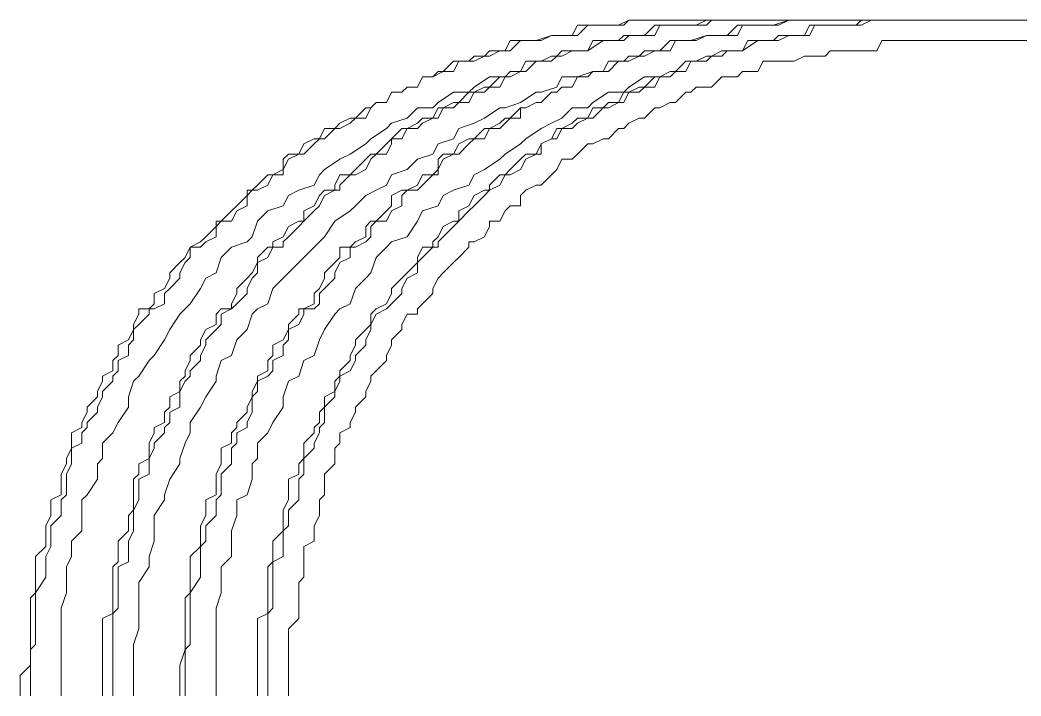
# Model space of a CAD drawing. Header units: millimetres. Extents: x 37084 to 180780, y -153145 to -16322.
# Drawn here: x 69857.9 to 70261.4, y -115746.8 to -115474.3 of the extents above; entities that cross this region are included whole.
import ezdxf

# ---------------------------------------------------------------- set-up
doc = ezdxf.new("R2010")
doc.units = ezdxf.units.MM
doc.header["$MEASUREMENT"] = 0
doc.linetypes.add('CONTINU', pattern=[0])
doc.layers.add('00', color=5, linetype='Continuous', lineweight=9)

# ---------------------------------------------------------------- blocks, each defined once
blk = doc.blocks.new('MBA')
at = {"color": 0, "linetype": 'ByBlock', "lineweight": 9}
for points in [[(1952495.93, 286414.17), (1952489.69, 286414.17), (1952487.61, 286414.17), (1952483.45, 286414.17), (1952481.37, 286414.17), (1952477.21, 286414.17), (1952475.13, 286414.17), (1952470.97, 286414.17), (1952468.89, 286414.17), (1952464.73, 286414.17), (1952460.57, 286412.09), (1952456.41, 286412.09), (1952454.33, 286412.09), (1952450.17, 286412.09), (1952448.09, 286412.09), (1952443.92, 286412.09), (1952441.84, 286407.93), (1952437.68, 286407.93), (1952435.6, 286407.93), (1952433.52, 286407.93), (1952427.28, 286405.85), (1952423.12, 286405.85), (1952421.04, 286405.85), (1952416.88, 286405.85), (1952414.8, 286401.69), (1952412.72, 286401.69), (1952408.56, 286401.69), (1952406.48, 286399.61), (1952402.32, 286399.61), (1952400.24, 286397.53), (1952396.08, 286397.53), (1952394, 286397.53), (1952389.84, 286393.37), (1952387.76, 286393.37), (1952385.68, 286391.29), (1952381.52, 286391.29), (1952379.44, 286387.13), (1952375.28, 286387.13), (1952373.2, 286385.05), (1952369.04, 286385.05), (1952366.96, 286380.89), (1952362.8, 286380.89), (1952360.72, 286378.81), (1952358.64, 286378.81), (1952354.48, 286374.65), (1952352.4, 286374.65), (1952348.24, 286372.57), (1952346.16, 286370.49), (1952342, 286370.49), (1952339.92, 286366.33), (1952337.84, 286366.33), (1952333.68, 286364.25), (1952331.6, 286360.09), (1952327.44, 286360.09), (1952325.36, 286358.01), (1952325.36, 286353.85), (1952321.2, 286351.77), (1952319.12, 286351.77), (1952314.95, 286347.61), (1952312.87, 286345.53), (1952310.79, 286345.53), (1952310.79, 286343.45), (1952306.63, 286339.29), (1952304.55, 286337.21), (1952300.39, 286333.04), (1952298.31, 286333.04), (1952298.31, 286330.96), (1952294.15, 286326.8), (1952292.07, 286324.72), (1952287.91, 286322.64), (1952285.83, 286318.48), (1952283.75, 286316.4), (1952279.59, 286312.24), (1952279.59, 286310.16), (1952277.51, 286306), (1952273.35, 286303.92), (1952273.35, 286299.76), (1952271.27, 286297.68), (1952267.11, 286297.68), (1952267.11, 286295.6), (1952265.03, 286291.44), (1952265.03, 286289.36), (1952262.95, 286285.2), (1952258.79, 286283.12), (1952258.79, 286278.96), (1952256.71, 286276.88), (1952256.71, 286272.72), (1952252.55, 286270.64), (1952252.55, 286268.56), (1952250.47, 286264.4), (1952250.47, 286262.32), (1952246.31, 286258.16), (1952246.31, 286256.08), (1952244.23, 286251.92), (1952244.23, 286249.84), (1952240.07, 286247.76), (1952240.07, 286243.6), (1952240.07, 286241.52), (1952237.99, 286237.36), (1952237.99, 286235.28), (1952235.91, 286231.12), (1952235.91, 286229.04), (1952235.91, 286222.8), (1952231.75, 286220.72), (1952231.75, 286216.56), (1952231.75, 286214.48), (1952229.67, 286210.32), (1952229.67, 286208.24), (1952229.67, 286204.07), (1952229.67, 286201.99), (1952225.51, 286197.83), (1952225.51, 286195.75), (1952225.51, 286193.67), (1952225.51, 286189.51), (1952225.51, 286183.27), (1952223.43, 286181.19), (1952223.43, 286177.03), (1952223.43, 286174.95), (1952223.43, 286172.87), (1952223.43, 286168.71), (1952223.43, 286166.63), (1952223.43, 286162.47), (1952223.43, 286160.39), (1952223.43, 286154.15), (1952219.27, 286149.99), (1952219.27, 286147.91), (1952219.27, 286145.83), (1952219.27, 286141.67)], [(1952495.93, 286414.17), (1952491.77, 286414.17), (1952489.69, 286414.17), (1952487.61, 286414.17), (1952483.45, 286414.17), (1952481.37, 286414.17), (1952477.21, 286414.17), (1952475.13, 286414.17), (1952470.97, 286414.17), (1952464.73, 286414.17), (1952462.65, 286412.09), (1952460.57, 286412.09), (1952456.41, 286412.09), (1952454.33, 286412.09), (1952450.17, 286412.09), (1952448.09, 286412.09), (1952443.92, 286407.93), (1952441.84, 286407.93), (1952435.6, 286407.93), (1952433.52, 286407.93), (1952429.36, 286405.85), (1952427.28, 286405.85), (1952423.12, 286405.85), (1952421.04, 286405.85), (1952416.88, 286401.69), (1952414.8, 286401.69), (1952412.72, 286401.69), (1952408.56, 286399.61), (1952406.48, 286399.61), (1952402.32, 286397.53), (1952400.24, 286397.53), (1952396.08, 286397.53), (1952394, 286393.37), (1952389.84, 286393.37), (1952385.68, 286391.29), (1952381.52, 286391.29), (1952379.44, 286387.13), (1952375.28, 286387.13), (1952373.2, 286385.05), (1952369.04, 286385.05), (1952366.96, 286380.89), (1952362.8, 286380.89), (1952360.72, 286378.81), (1952358.64, 286374.65), (1952354.48, 286374.65), (1952352.4, 286372.57), (1952348.24, 286370.49), (1952346.16, 286370.49), (1952342, 286366.33), (1952339.92, 286366.33), (1952337.84, 286364.25), (1952333.68, 286360.09), (1952331.6, 286360.09), (1952327.44, 286358.01), (1952325.36, 286353.85), (1952325.36, 286351.77), (1952321.2, 286351.77), (1952319.12, 286347.61), (1952314.95, 286345.53), (1952312.87, 286345.53), (1952310.79, 286343.45), (1952310.79, 286339.29), (1952306.63, 286337.21), (1952304.55, 286333.04), (1952300.39, 286333.04), (1952298.31, 286330.96), (1952298.31, 286326.8), (1952294.15, 286324.72), (1952292.07, 286322.64), (1952287.91, 286322.64), (1952287.91, 286318.48), (1952285.83, 286316.4), (1952283.75, 286312.24), (1952283.75, 286310.16), (1952279.59, 286306), (1952277.51, 286303.92), (1952277.51, 286299.76), (1952273.35, 286297.68), (1952271.27, 286297.68), (1952271.27, 286295.6), (1952267.11, 286291.44), (1952265.03, 286289.36), (1952265.03, 286285.2), (1952262.95, 286283.12), (1952262.95, 286278.96), (1952258.79, 286276.88), (1952258.79, 286272.72), (1952256.71, 286270.64), (1952256.71, 286268.56), (1952252.55, 286264.4), (1952252.55, 286262.32), (1952250.47, 286258.16), (1952250.47, 286256.08), (1952246.31, 286251.92), (1952246.31, 286249.84), (1952244.23, 286247.76), (1952244.23, 286243.6), (1952240.07, 286241.52), (1952240.07, 286237.36), (1952240.07, 286235.28), (1952237.99, 286231.12), (1952237.99, 286229.04), (1952237.99, 286222.8), (1952235.91, 286220.72), (1952235.91, 286216.56), (1952235.91, 286214.48), (1952231.75, 286210.32), (1952231.75, 286208.24), (1952231.75, 286204.07), (1952231.75, 286201.99), (1952229.67, 286197.83), (1952229.67, 286195.75), (1952229.67, 286193.67), (1952229.67, 286189.51), (1952225.51, 286183.27), (1952225.51, 286181.19), (1952225.51, 286177.03), (1952225.51, 286174.95), (1952225.51, 286172.87), (1952225.51, 286168.71), (1952225.51, 286166.63), (1952225.51, 286162.47), (1952223.43, 286160.39), (1952223.43, 286154.15), (1952223.43, 286149.99), (1952223.43, 286147.91), (1952223.43, 286145.83), (1952223.43, 286141.67)], [(1952525.05, 286414.17), (1952522.97, 286414.17), (1952518.81, 286414.17), (1952516.73, 286414.17), (1952512.57, 286414.17), (1952508.41, 286414.17), (1952504.25, 286414.17), (1952502.17, 286414.17), (1952498.01, 286414.17), (1952495.93, 286414.17), (1952491.77, 286412.09), (1952489.69, 286412.09), (1952487.61, 286412.09), (1952483.45, 286412.09), (1952481.37, 286412.09), (1952475.13, 286412.09), (1952470.97, 286407.93), (1952468.89, 286407.93), (1952464.73, 286407.93), (1952462.65, 286407.93), (1952460.57, 286405.85), (1952456.41, 286405.85), (1952454.33, 286405.85), (1952450.17, 286405.85), (1952448.09, 286401.69), (1952443.92, 286401.69), (1952437.68, 286401.69), (1952435.6, 286399.61), (1952433.52, 286399.61), (1952429.36, 286397.53), (1952427.28, 286397.53), (1952423.12, 286397.53), (1952421.04, 286393.37), (1952416.88, 286393.37), (1952414.8, 286391.29), (1952412.72, 286391.29), (1952408.56, 286387.13), (1952406.48, 286387.13), (1952402.32, 286385.05), (1952400.24, 286385.05), (1952396.08, 286380.89), (1952394, 286380.89), (1952389.84, 286378.81), (1952387.76, 286378.81), (1952385.68, 286374.65), (1952381.52, 286374.65), (1952379.44, 286372.57), (1952375.28, 286370.49), (1952373.2, 286370.49), (1952369.04, 286366.33), (1952366.96, 286364.25), (1952362.8, 286360.09), (1952360.72, 286360.09), (1952358.64, 286358.01), (1952354.48, 286353.85), (1952352.4, 286351.77), (1952348.24, 286351.77), (1952346.16, 286347.61), (1952346.16, 286345.53), (1952342, 286345.53), (1952339.92, 286343.45), (1952337.84, 286339.29), (1952333.68, 286337.21), (1952333.68, 286333.04), (1952331.6, 286333.04), (1952327.44, 286330.96), (1952325.36, 286326.8), (1952321.2, 286324.72), (1952321.2, 286322.64), (1952319.12, 286322.64), (1952314.95, 286318.48), (1952314.95, 286316.4), (1952312.87, 286312.24), (1952310.79, 286310.16), (1952306.63, 286306), (1952306.63, 286303.92), (1952304.55, 286299.76), (1952304.55, 286297.68), (1952300.39, 286297.68), (1952298.31, 286295.6), (1952298.31, 286291.44), (1952294.15, 286289.36), (1952292.07, 286285.2), (1952292.07, 286283.12), (1952287.91, 286278.96), (1952287.91, 286276.88), (1952285.83, 286272.72), (1952285.83, 286270.64), (1952283.75, 286268.56), (1952283.75, 286264.4), (1952279.59, 286262.32), (1952279.59, 286258.16), (1952277.51, 286256.08), (1952277.51, 286251.92), (1952273.35, 286249.84), (1952273.35, 286247.76), (1952271.27, 286243.6), (1952271.27, 286241.52), (1952271.27, 286237.36), (1952267.11, 286235.28), (1952267.11, 286231.12), (1952265.03, 286229.04), (1952265.03, 286222.8), (1952265.03, 286220.72), (1952265.03, 286216.56), (1952262.95, 286214.48), (1952262.95, 286210.32), (1952262.95, 286208.24), (1952258.79, 286204.07), (1952258.79, 286201.99), (1952258.79, 286197.83), (1952258.79, 286195.75), (1952256.71, 286193.67), (1952256.71, 286189.51), (1952256.71, 286183.27), (1952256.71, 286181.19), (1952256.71, 286177.03), (1952256.71, 286174.95), (1952252.55, 286172.87), (1952252.55, 286168.71), (1952252.55, 286166.63), (1952252.55, 286162.47), (1952252.55, 286160.39), (1952252.55, 286154.15), (1952252.55, 286149.99), (1952252.55, 286147.91), (1952252.55, 286145.83), (1952252.55, 286141.67)], [(1952529.21, 286414.17), (1952525.05, 286414.17), (1952522.97, 286414.17), (1952518.81, 286414.17), (1952512.57, 286414.17), (1952510.49, 286414.17), (1952508.41, 286414.17), (1952504.25, 286414.17), (1952502.17, 286414.17), (1952498.01, 286414.17), (1952495.93, 286412.09), (1952491.77, 286412.09), (1952489.69, 286412.09), (1952483.45, 286412.09), (1952481.37, 286412.09), (1952477.21, 286412.09), (1952475.13, 286407.93), (1952470.97, 286407.93), (1952468.89, 286407.93), (1952464.73, 286407.93), (1952462.65, 286405.85), (1952460.57, 286405.85), (1952456.41, 286405.85), (1952454.33, 286405.85), (1952448.09, 286401.69), (1952443.92, 286401.69), (1952441.84, 286401.69), (1952437.68, 286399.61), (1952435.6, 286399.61), (1952433.52, 286397.53), (1952429.36, 286397.53), (1952427.28, 286397.53), (1952423.12, 286393.37), (1952421.04, 286393.37), (1952416.88, 286391.29), (1952414.8, 286391.29), (1952412.72, 286387.13), (1952408.56, 286387.13), (1952406.48, 286385.05), (1952402.32, 286385.05), (1952400.24, 286380.89), (1952396.08, 286380.89), (1952394, 286378.81), (1952389.84, 286378.81), (1952387.76, 286374.65), (1952385.68, 286374.65), (1952381.52, 286372.57), (1952379.44, 286370.49), (1952375.28, 286370.49), (1952373.2, 286366.33), (1952369.04, 286366.33), (1952369.04, 286364.25), (1952366.96, 286360.09), (1952362.8, 286360.09), (1952360.72, 286358.01), (1952358.64, 286353.85), (1952354.48, 286351.77), (1952352.4, 286351.77), (1952348.24, 286347.61), (1952348.24, 286345.53), (1952346.16, 286345.53), (1952342, 286343.45), (1952339.92, 286339.29), (1952337.84, 286337.21), (1952333.68, 286333.04), (1952331.6, 286330.96), (1952327.44, 286326.8), (1952325.36, 286324.72), (1952325.36, 286322.64), (1952321.2, 286322.64), (1952319.12, 286318.48), (1952314.95, 286316.4), (1952314.95, 286312.24), (1952312.87, 286310.16), (1952310.79, 286306), (1952310.79, 286303.92), (1952306.63, 286299.76), (1952304.55, 286297.68), (1952300.39, 286295.6), (1952300.39, 286291.44), (1952298.31, 286289.36), (1952294.15, 286285.2), (1952294.15, 286283.12), (1952292.07, 286278.96), (1952292.07, 286276.88), (1952287.91, 286272.72), (1952287.91, 286270.64), (1952285.83, 286268.56), (1952283.75, 286264.4), (1952283.75, 286262.32), (1952283.75, 286258.16), (1952279.59, 286256.08), (1952279.59, 286251.92), (1952277.51, 286249.84), (1952277.51, 286247.76), (1952273.35, 286243.6), (1952273.35, 286241.52), (1952271.27, 286237.36), (1952271.27, 286235.28), (1952271.27, 286231.12), (1952267.11, 286229.04), (1952267.11, 286222.8), (1952267.11, 286220.72), (1952265.03, 286216.56), (1952265.03, 286214.48), (1952265.03, 286210.32), (1952265.03, 286208.24), (1952262.95, 286204.07), (1952262.95, 286201.99), (1952262.95, 286197.83), (1952262.95, 286195.75), (1952258.79, 286193.67), (1952258.79, 286189.51), (1952258.79, 286183.27), (1952258.79, 286181.19), (1952258.79, 286177.03), (1952256.71, 286174.95), (1952256.71, 286172.87), (1952256.71, 286168.71), (1952256.71, 286166.63), (1952256.71, 286162.47), (1952256.71, 286160.39), (1952256.71, 286154.15), (1952256.71, 286149.99), (1952256.71, 286147.91), (1952256.71, 286145.83), (1952256.71, 286141.67)], [(1952558.33, 286414.17), (1952552.09, 286414.17), (1952550.01, 286414.17), (1952545.85, 286414.17), (1952543.77, 286414.17), (1952539.61, 286414.17), (1952537.53, 286414.17), (1952535.45, 286414.17), (1952531.29, 286414.17), (1952529.21, 286414.17), (1952522.97, 286412.09), (1952518.81, 286412.09), (1952516.73, 286412.09), (1952512.57, 286412.09), (1952510.49, 286412.09), (1952508.41, 286412.09), (1952504.25, 286407.93), (1952502.17, 286407.93), (1952498.01, 286407.93), (1952495.93, 286407.93), (1952489.69, 286405.85), (1952487.61, 286405.85), (1952483.45, 286405.85), (1952481.37, 286405.85), (1952477.21, 286401.69), (1952475.13, 286401.69), (1952470.97, 286401.69), (1952468.89, 286399.61), (1952464.73, 286399.61), (1952462.65, 286397.53), (1952460.57, 286397.53), (1952456.41, 286397.53), (1952454.33, 286393.37), (1952450.17, 286393.37), (1952448.09, 286391.29), (1952443.92, 286391.29), (1952441.84, 286387.13), (1952437.68, 286387.13), (1952435.6, 286385.05), (1952433.52, 286385.05), (1952429.36, 286380.89), (1952427.28, 286380.89), (1952423.12, 286378.81), (1952421.04, 286378.81), (1952416.88, 286374.65), (1952414.8, 286374.65), (1952412.72, 286372.57), (1952408.56, 286370.49), (1952406.48, 286370.49), (1952402.32, 286366.33), (1952400.24, 286366.33), (1952396.08, 286364.25), (1952394, 286360.09), (1952389.84, 286360.09), (1952387.76, 286358.01), (1952387.76, 286353.85), (1952385.68, 286351.77), (1952381.52, 286351.77), (1952379.44, 286347.61), (1952375.28, 286345.53), (1952373.2, 286345.53), (1952369.04, 286343.45), (1952369.04, 286339.29), (1952366.96, 286337.21), (1952362.8, 286333.04), (1952360.72, 286333.04), (1952358.64, 286330.96), (1952358.64, 286326.8), (1952354.48, 286324.72), (1952352.4, 286322.64), (1952348.24, 286322.64), (1952348.24, 286318.48), (1952346.16, 286316.4), (1952342, 286312.24), (1952342, 286310.16), (1952339.92, 286306), (1952337.84, 286303.92), (1952337.84, 286299.76), (1952333.68, 286297.68), (1952331.6, 286297.68), (1952331.6, 286295.6), (1952327.44, 286291.44), (1952327.44, 286289.36), (1952325.36, 286285.2), (1952321.2, 286283.12), (1952321.2, 286278.96), (1952319.12, 286276.88), (1952319.12, 286272.72), (1952314.95, 286270.64), (1952314.95, 286268.56), (1952312.87, 286264.4), (1952312.87, 286262.32), (1952310.79, 286258.16), (1952310.79, 286256.08), (1952306.63, 286251.92), (1952306.63, 286249.84), (1952304.55, 286247.76), (1952304.55, 286243.6), (1952300.39, 286241.52), (1952300.39, 286237.36), (1952300.39, 286235.28), (1952298.31, 286231.12), (1952298.31, 286229.04), (1952298.31, 286222.8), (1952294.15, 286220.72), (1952294.15, 286216.56), (1952294.15, 286214.48), (1952292.07, 286210.32), (1952292.07, 286208.24), (1952292.07, 286204.07), (1952292.07, 286201.99), (1952287.91, 286197.83), (1952287.91, 286195.75), (1952287.91, 286193.67), (1952287.91, 286189.51), (1952287.91, 286183.27), (1952285.83, 286181.19), (1952285.83, 286177.03), (1952285.83, 286174.95), (1952285.83, 286172.87), (1952285.83, 286168.71), (1952285.83, 286166.63), (1952285.83, 286162.47), (1952285.83, 286160.39), (1952283.75, 286154.15), (1952283.75, 286149.99), (1952283.75, 286147.91), (1952283.75, 286145.83), (1952283.75, 286141.67)], [(1952558.33, 286414.17), (1952556.25, 286414.17), (1952552.09, 286414.17), (1952550.01, 286414.17), (1952545.85, 286414.17), (1952543.77, 286414.17), (1952539.61, 286414.17), (1952537.53, 286414.17), (1952535.45, 286414.17), (1952529.21, 286414.17), (1952525.05, 286412.09), (1952522.97, 286412.09), (1952518.81, 286412.09), (1952516.73, 286412.09), (1952512.57, 286412.09), (1952510.49, 286412.09), (1952508.41, 286407.93), (1952504.25, 286407.93), (1952498.01, 286407.93), (1952495.93, 286407.93), (1952491.77, 286405.85), (1952489.69, 286405.85), (1952487.61, 286405.85), (1952483.45, 286405.85), (1952481.37, 286401.69), (1952477.21, 286401.69), (1952475.13, 286401.69), (1952470.97, 286399.61), (1952468.89, 286399.61), (1952464.73, 286397.53), (1952462.65, 286397.53), (1952460.57, 286397.53), (1952456.41, 286393.37), (1952450.17, 286393.37), (1952448.09, 286391.29), (1952443.92, 286391.29), (1952441.84, 286387.13), (1952437.68, 286387.13), (1952435.6, 286385.05), (1952433.52, 286385.05), (1952429.36, 286380.89), (1952427.28, 286380.89), (1952423.12, 286378.81), (1952421.04, 286378.81), (1952421.04, 286374.65), (1952416.88, 286374.65), (1952414.8, 286372.57), (1952412.72, 286370.49), (1952408.56, 286370.49), (1952406.48, 286366.33), (1952402.32, 286366.33), (1952400.24, 286364.25), (1952396.08, 286360.09), (1952394, 286360.09), (1952389.84, 286358.01), (1952387.76, 286353.85), (1952387.76, 286351.77), (1952385.68, 286351.77), (1952381.52, 286347.61), (1952379.44, 286345.53), (1952375.28, 286345.53), (1952373.2, 286343.45), (1952373.2, 286339.29), (1952369.04, 286337.21), (1952366.96, 286333.04), (1952362.8, 286333.04), (1952360.72, 286330.96), (1952360.72, 286326.8), (1952358.64, 286324.72), (1952354.48, 286322.64), (1952352.4, 286322.64), (1952352.4, 286318.48), (1952348.24, 286316.4), (1952346.16, 286312.24), (1952346.16, 286310.16), (1952342, 286306), (1952339.92, 286303.92), (1952339.92, 286299.76), (1952337.84, 286297.68), (1952333.68, 286297.68), (1952333.68, 286295.6), (1952331.6, 286291.44), (1952327.44, 286289.36), (1952327.44, 286285.2), (1952325.36, 286283.12), (1952325.36, 286278.96), (1952321.2, 286276.88), (1952321.2, 286272.72), (1952319.12, 286270.64), (1952314.95, 286268.56), (1952314.95, 286264.4), (1952312.87, 286262.32), (1952312.87, 286258.16), (1952312.87, 286256.08), (1952310.79, 286251.92), (1952310.79, 286249.84), (1952306.63, 286247.76), (1952306.63, 286243.6), (1952304.55, 286241.52), (1952304.55, 286237.36), (1952304.55, 286235.28), (1952300.39, 286231.12), (1952300.39, 286229.04), (1952300.39, 286222.8), (1952298.31, 286220.72), (1952298.31, 286216.56), (1952298.31, 286214.48), (1952294.15, 286210.32), (1952294.15, 286208.24), (1952294.15, 286204.07), (1952292.07, 286201.99), (1952292.07, 286197.83), (1952292.07, 286195.75), (1952292.07, 286193.67), (1952292.07, 286189.51), (1952287.91, 286183.27), (1952287.91, 286181.19), (1952287.91, 286177.03), (1952287.91, 286174.95), (1952287.91, 286172.87), (1952287.91, 286168.71), (1952287.91, 286166.63), (1952287.91, 286162.47), (1952285.83, 286160.39), (1952285.83, 286154.15), (1952285.83, 286149.99), (1952285.83, 286147.91), (1952285.83, 286145.83), (1952285.83, 286141.67)], [(1952587.46, 286414.17), (1952585.38, 286414.17), (1952583.3, 286414.17), (1952579.14, 286414.17), (1952577.05, 286414.17), (1952570.81, 286414.17), (1952566.65, 286414.17), (1952564.57, 286414.17), (1952562.49, 286414.17), (1952558.33, 286414.17), (1952556.25, 286412.09), (1952552.09, 286412.09), (1952550.01, 286412.09), (1952545.85, 286412.09), (1952539.61, 286412.09), (1952537.53, 286412.09), (1952535.45, 286407.93), (1952531.29, 286407.93), (1952529.21, 286407.93), (1952525.05, 286407.93), (1952522.97, 286405.85), (1952518.81, 286405.85), (1952516.73, 286405.85), (1952512.57, 286405.85), (1952510.49, 286401.69), (1952504.25, 286401.69), (1952502.17, 286401.69), (1952498.01, 286399.61), (1952495.93, 286399.61), (1952491.77, 286397.53), (1952489.69, 286397.53), (1952487.61, 286397.53), (1952483.45, 286393.37), (1952481.37, 286393.37), (1952477.21, 286391.29), (1952475.13, 286391.29), (1952470.97, 286387.13), (1952468.89, 286387.13), (1952464.73, 286385.05), (1952462.65, 286385.05), (1952460.57, 286380.89), (1952456.41, 286380.89), (1952454.33, 286378.81), (1952450.17, 286378.81), (1952448.09, 286374.65), (1952443.92, 286374.65), (1952441.84, 286372.57), (1952437.68, 286370.49), (1952435.6, 286370.49), (1952433.52, 286366.33), (1952429.36, 286364.25), (1952427.28, 286360.09), (1952423.12, 286360.09), (1952421.04, 286358.01), (1952416.88, 286353.85), (1952414.8, 286351.77), (1952412.72, 286351.77), (1952408.56, 286347.61), (1952408.56, 286345.53), (1952406.48, 286345.53), (1952402.32, 286343.45), (1952400.24, 286339.29), (1952396.08, 286337.21), (1952396.08, 286333.04), (1952394, 286333.04), (1952389.84, 286330.96), (1952387.76, 286326.8), (1952385.68, 286324.72), (1952385.68, 286322.64), (1952381.52, 286322.64), (1952379.44, 286318.48), (1952379.44, 286316.4), (1952375.28, 286312.24), (1952373.2, 286310.16), (1952369.04, 286306), (1952369.04, 286303.92), (1952366.96, 286299.76), (1952362.8, 286297.68), (1952360.72, 286295.6), (1952360.72, 286291.44), (1952358.64, 286289.36), (1952354.48, 286285.2), (1952354.48, 286283.12), (1952352.4, 286278.96), (1952352.4, 286276.88), (1952348.24, 286272.72), (1952348.24, 286270.64), (1952346.16, 286268.56), (1952346.16, 286264.4), (1952342, 286262.32), (1952342, 286258.16), (1952339.92, 286256.08), (1952339.92, 286251.92), (1952337.84, 286249.84), (1952337.84, 286247.76), (1952333.68, 286243.6), (1952333.68, 286241.52), (1952333.68, 286237.36), (1952331.6, 286235.28), (1952331.6, 286231.12), (1952327.44, 286229.04), (1952327.44, 286222.8), (1952327.44, 286220.72), (1952325.36, 286216.56), (1952325.36, 286214.48), (1952325.36, 286210.32), (1952325.36, 286208.24), (1952321.2, 286204.07), (1952321.2, 286201.99), (1952321.2, 286197.83), (1952321.2, 286195.75), (1952319.12, 286193.67), (1952319.12, 286189.51), (1952319.12, 286183.27), (1952319.12, 286181.19), (1952319.12, 286177.03), (1952319.12, 286174.95), (1952314.95, 286172.87), (1952314.95, 286168.71), (1952314.95, 286166.63), (1952314.95, 286162.47), (1952314.95, 286160.39), (1952314.95, 286154.15), (1952314.95, 286149.99), (1952314.95, 286147.91), (1952314.95, 286145.83), (1952314.95, 286141.67)], [(1952591.62, 286414.17), (1952587.46, 286414.17), (1952585.38, 286414.17), (1952583.3, 286414.17), (1952577.05, 286414.17), (1952572.89, 286414.17), (1952570.81, 286414.17), (1952566.65, 286414.17), (1952564.57, 286414.17), (1952562.49, 286414.17), (1952558.33, 286412.09), (1952556.25, 286412.09), (1952552.09, 286412.09), (1952545.85, 286412.09), (1952543.77, 286412.09), (1952539.61, 286412.09), (1952537.53, 286407.93), (1952535.45, 286407.93), (1952531.29, 286407.93), (1952529.21, 286407.93), (1952525.05, 286405.85), (1952522.97, 286405.85), (1952518.81, 286405.85), (1952516.73, 286405.85), (1952510.49, 286401.69), (1952508.41, 286401.69), (1952504.25, 286401.69), (1952502.17, 286399.61), (1952498.01, 286399.61), (1952495.93, 286397.53), (1952491.77, 286397.53), (1952489.69, 286397.53), (1952487.61, 286393.37), (1952483.45, 286393.37), (1952481.37, 286391.29), (1952477.21, 286391.29), (1952475.13, 286387.13), (1952470.97, 286387.13), (1952468.89, 286385.05), (1952464.73, 286385.05), (1952462.65, 286380.89), (1952460.57, 286380.89), (1952456.41, 286378.81), (1952454.33, 286378.81), (1952450.17, 286374.65), (1952448.09, 286374.65), (1952443.92, 286372.57), (1952441.84, 286370.49), (1952437.68, 286370.49), (1952435.6, 286366.33), (1952433.52, 286366.33), (1952429.36, 286364.25), (1952429.36, 286360.09), (1952427.28, 286360.09), (1952423.12, 286358.01), (1952421.04, 286353.85), (1952416.88, 286351.77), (1952414.8, 286351.77), (1952412.72, 286347.61), (1952408.56, 286345.53), (1952406.48, 286343.45), (1952402.32, 286339.29), (1952400.24, 286337.21), (1952396.08, 286333.04), (1952394, 286330.96), (1952389.84, 286326.8), (1952387.76, 286324.72), (1952387.76, 286322.64), (1952385.68, 286322.64), (1952381.52, 286318.48), (1952379.44, 286316.4), (1952379.44, 286312.24), (1952375.28, 286310.16), (1952373.2, 286306), (1952373.2, 286303.92), (1952369.04, 286299.76), (1952366.96, 286297.68), (1952362.8, 286295.6), (1952360.72, 286291.44), (1952360.72, 286289.36), (1952358.64, 286285.2), (1952358.64, 286283.12), (1952354.48, 286278.96), (1952354.48, 286276.88), (1952352.4, 286272.72), (1952348.24, 286270.64), (1952348.24, 286268.56), (1952346.16, 286264.4), (1952346.16, 286262.32), (1952342, 286258.16), (1952342, 286256.08), (1952342, 286251.92), (1952339.92, 286249.84), (1952339.92, 286247.76), (1952337.84, 286243.6), (1952337.84, 286241.52), (1952333.68, 286237.36), (1952333.68, 286235.28), (1952333.68, 286231.12), (1952331.6, 286229.04), (1952331.6, 286222.8), (1952331.6, 286220.72), (1952327.44, 286216.56), (1952327.44, 286214.48), (1952327.44, 286210.32), (1952325.36, 286208.24), (1952325.36, 286204.07), (1952325.36, 286201.99), (1952325.36, 286197.83), (1952321.2, 286195.75), (1952321.2, 286193.67), (1952321.2, 286189.51), (1952321.2, 286183.27), (1952321.2, 286181.19), (1952321.2, 286177.03), (1952319.12, 286174.95), (1952319.12, 286172.87), (1952319.12, 286168.71), (1952319.12, 286166.63), (1952319.12, 286162.47), (1952319.12, 286160.39), (1952319.12, 286154.15), (1952319.12, 286149.99), (1952319.12, 286147.91), (1952319.12, 286145.83), (1952319.12, 286141.67)], [(1952525.05, 286414.17), (1952495.93, 286414.17)], [(1952529.21, 286414.17), (1952558.33, 286414.17), (1952587.46, 286414.17)], [(1952824.59, 286414.17), (1952591.62, 286414.17)], [(1952327.44, 286141.67), (1952327.44, 286145.83), (1952327.44, 286147.91), (1952327.44, 286149.99), (1952327.44, 286154.15), (1952327.44, 286156.23), (1952327.44, 286160.39), (1952327.44, 286162.47), (1952327.44, 286168.71), (1952331.6, 286172.87), (1952331.6, 286174.95), (1952331.6, 286177.03), (1952331.6, 286181.19), (1952331.6, 286183.27), (1952331.6, 286187.43), (1952333.68, 286189.51), (1952333.68, 286193.67), (1952333.68, 286195.75), (1952333.68, 286197.83), (1952333.68, 286201.99), (1952337.84, 286204.07), (1952337.84, 286208.24), (1952337.84, 286210.32), (1952339.92, 286214.48), (1952339.92, 286216.56), (1952339.92, 286220.72), (1952342, 286222.8), (1952342, 286224.88), (1952342, 286231.12), (1952346.16, 286235.28), (1952346.16, 286237.36), (1952346.16, 286241.52), (1952348.24, 286243.6), (1952348.24, 286247.76), (1952352.4, 286249.84), (1952352.4, 286251.92), (1952354.48, 286256.08), (1952354.48, 286258.16), (1952358.64, 286262.32), (1952358.64, 286264.4), (1952360.72, 286268.56), (1952360.72, 286270.64), (1952362.8, 286272.72), (1952366.96, 286276.88), (1952366.96, 286278.96), (1952369.04, 286283.12), (1952369.04, 286285.2), (1952373.2, 286289.36), (1952373.2, 286291.44), (1952375.28, 286295.6), (1952379.44, 286295.6), (1952379.44, 286297.68), (1952381.52, 286299.76), (1952385.68, 286303.92), (1952385.68, 286306), (1952387.76, 286310.16), (1952389.84, 286312.24), (1952394, 286316.4), (1952396.08, 286318.48), (1952400.24, 286322.64), (1952400.24, 286324.72), (1952402.32, 286324.72), (1952406.48, 286326.8), (1952408.56, 286330.96), (1952408.56, 286333.04), (1952412.72, 286333.04), (1952414.8, 286337.21), (1952416.88, 286339.29), (1952421.04, 286339.29), (1952421.04, 286343.45), (1952423.12, 286345.53), (1952427.28, 286347.61), (1952429.36, 286347.61), (1952433.52, 286351.77), (1952435.6, 286353.85), (1952437.68, 286358.01), (1952441.84, 286358.01), (1952443.92, 286360.09), (1952448.09, 286364.25), (1952450.17, 286364.25), (1952454.33, 286366.33), (1952456.41, 286366.33), (1952460.57, 286370.49), (1952462.65, 286370.49), (1952464.73, 286372.57), (1952468.89, 286374.65), (1952470.97, 286374.65), (1952475.13, 286378.81), (1952477.21, 286378.81), (1952481.37, 286380.89), (1952483.45, 286380.89), (1952487.61, 286385.05), (1952489.69, 286385.05), (1952491.77, 286387.13), (1952495.93, 286387.13), (1952498.01, 286387.13), (1952502.17, 286391.29), (1952504.25, 286391.29), (1952508.41, 286391.29), (1952510.49, 286393.37), (1952512.57, 286393.37), (1952516.73, 286393.37), (1952518.81, 286397.53), (1952525.05, 286397.53), (1952529.21, 286397.53), (1952531.29, 286397.53), (1952535.45, 286399.61), (1952537.53, 286399.61), (1952539.61, 286399.61), (1952543.77, 286399.61), (1952545.85, 286401.69), (1952550.01, 286401.69), (1952552.09, 286401.69), (1952556.25, 286401.69), (1952558.33, 286401.69), (1952562.49, 286401.69), (1952564.57, 286401.69), (1952566.65, 286405.85), (1952570.81, 286405.85), (1952577.05, 286405.85), (1952579.14, 286405.85), (1952583.3, 286405.85), (1952585.38, 286405.85), (1952587.46, 286405.85)], [(1952587.46, 286405.85), (1952591.62, 286405.85)], [(1952591.62, 286405.85), (1952743.47, 286405.85)], [(1952235.91, 286141.67), (1952235.91, 286147.91), (1952235.91, 286149.99), (1952235.91, 286156.23), (1952235.91, 286162.47), (1952235.91, 286168.71), (1952235.91, 286172.87), (1952235.91, 286177.03), (1952237.99, 286183.27), (1952237.99, 286187.43), (1952237.99, 286193.67), (1952240.07, 286197.83), (1952240.07, 286204.07), (1952244.23, 286208.24), (1952244.23, 286214.48), (1952244.23, 286220.72), (1952246.31, 286222.8), (1952250.47, 286229.04), (1952250.47, 286235.28), (1952252.55, 286237.36), (1952252.55, 286243.6), (1952256.71, 286247.76), (1952258.79, 286251.92), (1952262.95, 286258.16), (1952262.95, 286262.32), (1952265.03, 286268.56), (1952267.11, 286270.64), (1952271.27, 286276.88), (1952273.35, 286278.96), (1952277.51, 286285.2), (1952279.59, 286289.36), (1952283.75, 286295.6), (1952285.83, 286297.68), (1952287.91, 286299.76), (1952292.07, 286306), (1952294.15, 286310.16), (1952298.31, 286312.24), (1952300.39, 286318.48), (1952304.55, 286322.64), (1952310.79, 286324.72), (1952312.87, 286326.8), (1952314.95, 286333.04), (1952319.12, 286337.21), (1952325.36, 286339.29), (1952327.44, 286343.45), (1952331.6, 286345.53), (1952337.84, 286347.61), (1952339.92, 286351.77), (1952342, 286353.85), (1952348.24, 286358.01), (1952352.4, 286360.09), (1952358.64, 286364.25), (1952360.72, 286366.33), (1952366.96, 286370.49), (1952369.04, 286372.57), (1952375.28, 286374.65), (1952379.44, 286378.81), (1952385.68, 286378.81), (1952387.76, 286380.89), (1952394, 286385.05), (1952400.24, 286385.05), (1952402.32, 286387.13), (1952408.56, 286391.29), (1952414.8, 286391.29), (1952416.88, 286393.37)], [(1952265.03, 286141.67), (1952265.03, 286147.91), (1952265.03, 286149.99), (1952265.03, 286156.23), (1952265.03, 286162.47), (1952267.11, 286168.71), (1952267.11, 286172.87), (1952267.11, 286177.03), (1952267.11, 286183.27), (1952267.11, 286187.43), (1952271.27, 286193.67), (1952271.27, 286197.83), (1952273.35, 286204.07), (1952273.35, 286208.24), (1952273.35, 286214.48), (1952277.51, 286220.72), (1952277.51, 286222.8), (1952279.59, 286229.04), (1952283.75, 286235.28), (1952283.75, 286237.36), (1952285.83, 286243.6), (1952287.91, 286247.76), (1952287.91, 286251.92), (1952292.07, 286258.16), (1952294.15, 286262.32), (1952298.31, 286268.56), (1952298.31, 286270.64), (1952300.39, 286276.88), (1952304.55, 286278.96), (1952306.63, 286285.2), (1952310.79, 286289.36), (1952312.87, 286295.6), (1952314.95, 286297.68), (1952319.12, 286299.76), (1952321.2, 286306), (1952325.36, 286310.16), (1952327.44, 286312.24), (1952333.68, 286318.48), (1952337.84, 286322.64), (1952339.92, 286324.72), (1952342, 286326.8), (1952346.16, 286333.04), (1952352.4, 286337.21), (1952354.48, 286339.29), (1952358.64, 286343.45), (1952362.8, 286345.53), (1952366.96, 286347.61), (1952369.04, 286351.77), (1952375.28, 286353.85), (1952379.44, 286358.01), (1952385.68, 286360.09), (1952387.76, 286364.25), (1952394, 286366.33), (1952396.08, 286370.49), (1952402.32, 286372.57), (1952406.48, 286374.65), (1952412.72, 286378.81), (1952414.8, 286378.81), (1952421.04, 286380.89), (1952427.28, 286385.05), (1952429.36, 286385.05), (1952435.6, 286387.13), (1952437.68, 286391.29), (1952443.92, 286391.29), (1952450.17, 286393.37)], [(1952298.31, 286141.67), (1952298.31, 286147.91), (1952298.31, 286149.99), (1952298.31, 286156.23), (1952298.31, 286162.47), (1952298.31, 286168.71), (1952298.31, 286172.87), (1952298.31, 286177.03), (1952300.39, 286183.27), (1952300.39, 286187.43), (1952300.39, 286193.67), (1952304.55, 286197.83), (1952304.55, 286204.07), (1952304.55, 286208.24), (1952306.63, 286214.48), (1952306.63, 286220.72), (1952310.79, 286222.8), (1952312.87, 286229.04), (1952312.87, 286235.28), (1952314.95, 286237.36), (1952314.95, 286243.6), (1952319.12, 286247.76), (1952321.2, 286251.92), (1952325.36, 286258.16), (1952325.36, 286262.32), (1952327.44, 286268.56), (1952331.6, 286270.64), (1952333.68, 286276.88), (1952337.84, 286278.96), (1952339.92, 286285.2), (1952342, 286289.36), (1952346.16, 286295.6), (1952348.24, 286297.68), (1952352.4, 286299.76), (1952354.48, 286306), (1952358.64, 286310.16), (1952360.72, 286312.24), (1952362.8, 286318.48), (1952366.96, 286322.64), (1952369.04, 286324.72), (1952375.28, 286326.8), (1952379.44, 286333.04), (1952381.52, 286337.21), (1952387.76, 286339.29), (1952389.84, 286343.45), (1952394, 286345.53), (1952400.24, 286347.61), (1952402.32, 286351.77), (1952406.48, 286353.85), (1952412.72, 286358.01), (1952414.8, 286360.09), (1952421.04, 286364.25), (1952423.12, 286366.33), (1952429.36, 286370.49), (1952433.52, 286372.57), (1952437.68, 286374.65), (1952441.84, 286378.81), (1952448.09, 286378.81), (1952450.17, 286380.89), (1952456.41, 286385.05), (1952462.65, 286385.05), (1952464.73, 286387.13), (1952470.97, 286391.29), (1952477.21, 286391.29), (1952481.37, 286393.37)]]:
    blk.add_lwpolyline(points, dxfattribs=at)

msp = doc.modelspace()

# ---------------------------------------------------------------- block references
at = {"layer": '00', "linetype": 'CONTINU', "lineweight": 20}
msp.add_blockref('MBA', (-1882361.32, -401888.42, 0), dxfattribs=at)

doc.saveas('drawing.dxf')
